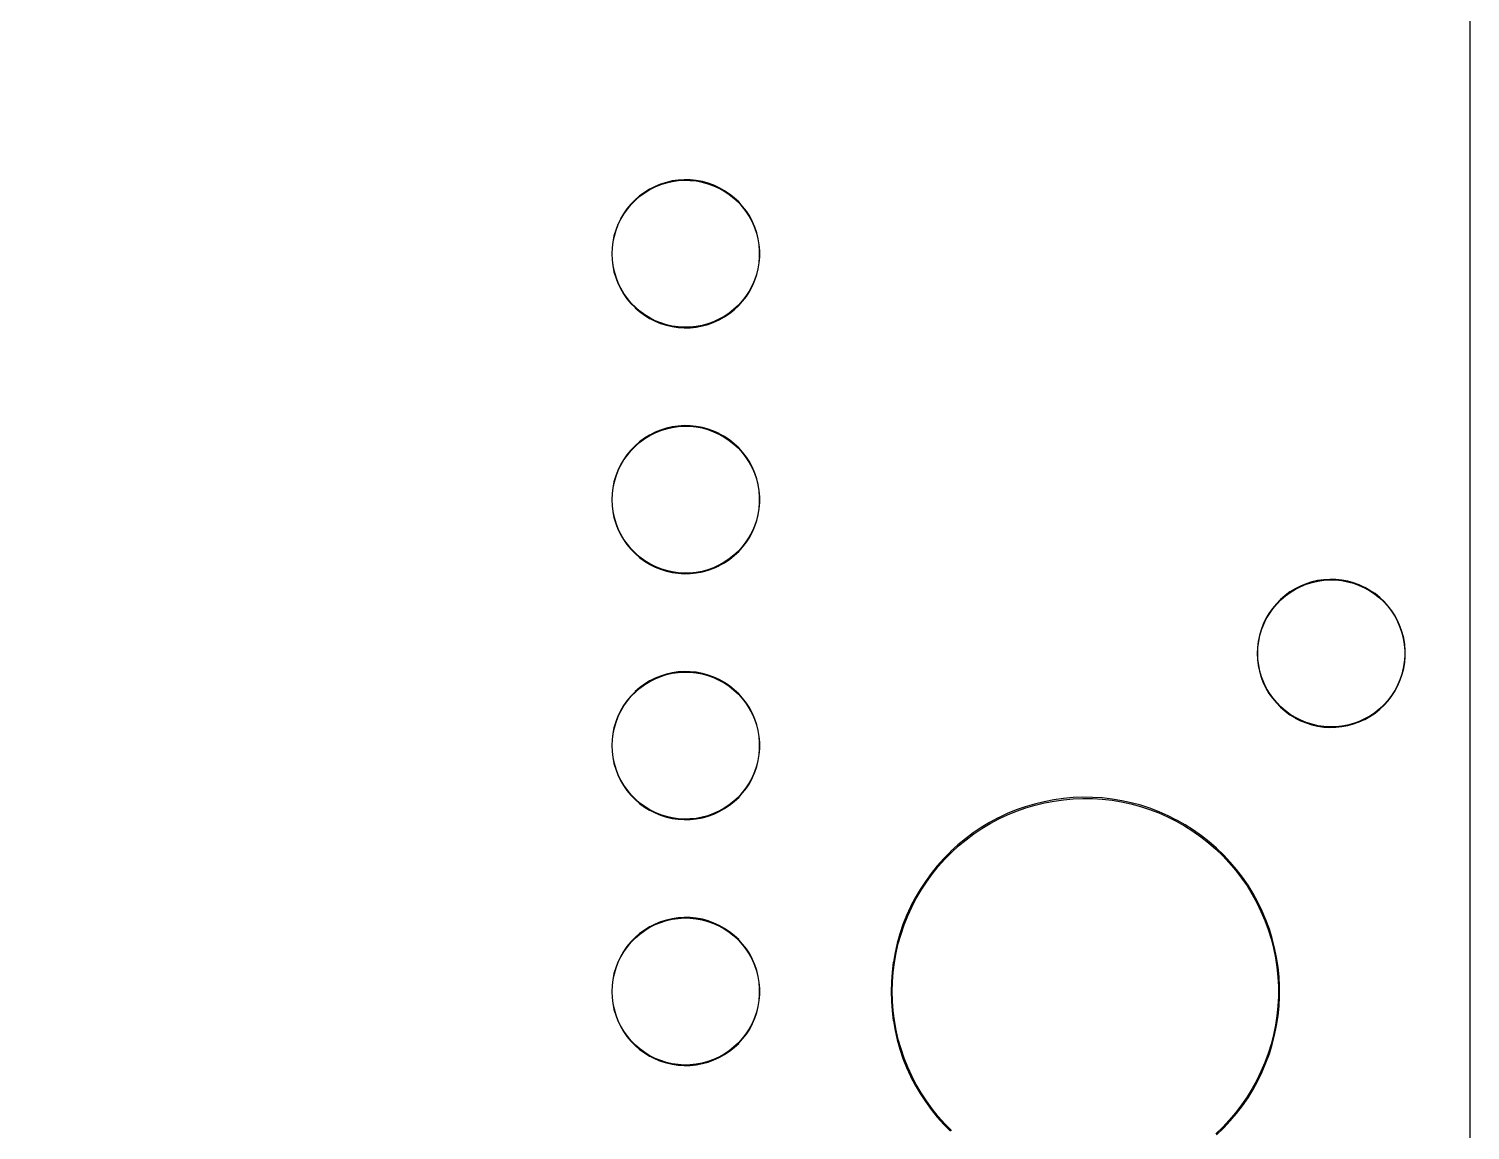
# Model space of a CAD drawing. Extents: x 3 to 69, y 0 to 129.
# Drawn here: x 33.55 to 63.32, y 82.11 to 104.87 of the extents above; entities that cross this region are included whole.
import ezdxf

# ---------------------------------------------------------------- set-up
doc = ezdxf.new("R2010")
doc.units = 0

msp = doc.modelspace()

# ---------------------------------------------------------------- linework, layer by layer
at = {"color": 34, "true_color": 0x008000}
for points in [[(2.7051, 0.3175, 0), (63.32474, 0.3175, 0), (63.32474, 128.81864, 0), (2.7051, 128.81864, 0), (2.7051, 0.3175, 0)], [(46.9646, 101.7397, 0), (46.84014, 101.72192, 0), (46.83857, 101.72167, 0), (46.71919, 101.69373, 0), (46.59981, 101.65563, 0), (46.48551, 101.60991, 0), (46.37375, 101.55403, 0), (46.37233, 101.5533, 0), (46.26565, 101.48726, 0), (46.16659, 101.4136, 0), (46.07261, 101.33232, 0), (46.07149, 101.3312, 0), (45.98513, 101.2423, 0), (45.90385, 101.14578, 0), (45.83273, 101.04418, 0), (45.76923, 100.9375, 0), (45.7685, 100.93608, 0), (45.71516, 100.82432, 0), (45.67198, 100.70748, 0), (45.63642, 100.5881, 0), (45.61102, 100.46618, 0), (45.61078, 100.46462, 0), (45.59553, 100.3427, 0), (45.59045, 100.21824, 0), (45.59553, 100.09378, 0), (45.61078, 99.97186, 0), (45.61102, 99.97029, 0), (45.63642, 99.84837, 0), (45.67198, 99.72899, 0), (45.71516, 99.61215, 0), (45.7685, 99.50039, 0), (45.76923, 99.49897, 0), (45.83273, 99.39229, 0), (45.90385, 99.29069, 0), (45.98513, 99.19417, 0), (46.07149, 99.10527, 0), (46.07261, 99.10415, 0), (46.16659, 99.02287, 0), (46.26565, 98.94921, 0), (46.37233, 98.88317, 0), (46.37375, 98.88244, 0), (46.48551, 98.82656, 0), (46.59981, 98.78084, 0), (46.71919, 98.74274, 0), (46.83857, 98.7148, 0), (46.84014, 98.71456, 0), (46.9646, 98.69677, 0), (47.08906, 98.68915, 0), (47.21352, 98.69169, 0), (47.33544, 98.7044, 0), (47.337, 98.70464, 0), (47.46146, 98.7275, 0), (47.58084, 98.76052, 0), (47.69768, 98.8037, 0), (47.80944, 98.8545, 0), (47.81086, 98.85523, 0), (47.92008, 98.91619, 0), (48.02422, 98.98477, 0), (48.12074, 99.06351, 0), (48.21218, 99.14733, 0), (48.2133, 99.14845, 0), (48.29458, 99.23989, 0), (48.37078, 99.33895, 0), (48.43936, 99.44309, 0), (48.49778, 99.55485, 0), (48.49851, 99.55627, 0), (48.54677, 99.67057, 0), (48.58741, 99.78741, 0), (48.61789, 99.90679, 0), (48.63821, 100.03125, 0), (48.63846, 100.03281, 0), (48.64861, 100.15728, 0), (48.64861, 100.27919, 0), (48.63846, 100.40366, 0), (48.63821, 100.40522, 0), (48.61814, 100.52812, 0), (48.61789, 100.52968, 0), (48.58741, 100.64906, 0), (48.54677, 100.7659, 0), (48.49851, 100.8802, 0), (48.49778, 100.88162, 0), (48.43936, 100.99338, 0), (48.37078, 101.09752, 0), (48.29458, 101.19658, 0), (48.2133, 101.28802, 0), (48.21218, 101.28914, 0), (48.12074, 101.37296, 0), (48.02422, 101.4517, 0), (47.92008, 101.52028, 0), (47.81086, 101.58124, 0), (47.80944, 101.58197, 0), (47.69768, 101.63277, 0), (47.58084, 101.67595, 0), (47.46146, 101.70897, 0), (47.337, 101.73183, 0), (47.33544, 101.73208, 0), (47.21352, 101.74478, 0), (47.08906, 101.74732, 0), (46.9646, 101.7397, 0)], [(47.33496, 98.71451, 0), (47.21352, 98.70186, 0), (47.08906, 98.69932, 0), (46.9646, 98.70694, 0), (46.8414, 98.72454, 0), (46.72232, 98.75241, 0), (46.60294, 98.79051, 0), (46.48864, 98.83623, 0), (46.37813, 98.89148, 0), (46.27162, 98.95742, 0), (46.17256, 99.03108, 0), (46.07878, 99.11219, 0), (45.99334, 99.20014, 0), (45.91206, 99.29666, 0), (45.84094, 99.39826, 0), (45.7777, 99.5045, 0), (45.72483, 99.61528, 0), (45.68165, 99.73212, 0), (45.64609, 99.8515, 0), (45.62083, 99.97276, 0), (45.60569, 100.09378, 0), (45.60061, 100.21824, 0), (45.60569, 100.3427, 0), (45.62082, 100.46369, 0), (45.64609, 100.58497, 0), (45.68165, 100.70435, 0), (45.72483, 100.82119, 0), (45.7777, 100.93197, 0), (45.84094, 101.03821, 0), (45.91206, 101.13981, 0), (45.99334, 101.23633, 0), (46.07878, 101.32428, 0), (46.17256, 101.40539, 0), (46.27162, 101.47905, 0), (46.37813, 101.54499, 0), (46.48864, 101.60024, 0), (46.60294, 101.64596, 0), (46.72232, 101.68406, 0), (46.8414, 101.71193, 0), (46.9646, 101.72953, 0), (47.08906, 101.73715, 0), (47.21352, 101.73461, 0), (47.33496, 101.72196, 0), (47.45833, 101.6993, 0), (47.57771, 101.66628, 0), (47.69455, 101.6231, 0), (47.80571, 101.57257, 0), (47.91411, 101.51207, 0), (48.01825, 101.44349, 0), (48.11477, 101.36475, 0), (48.20554, 101.28155, 0), (48.28637, 101.19061, 0), (48.36257, 101.09155, 0), (48.43115, 100.98741, 0), (48.48889, 100.87695, 0), (48.5371, 100.76277, 0), (48.57774, 100.64593, 0), (48.60822, 100.52655, 0), (48.62832, 100.40346, 0), (48.63845, 100.27919, 0), (48.63845, 100.15728, 0), (48.62832, 100.03301, 0), (48.60822, 99.90992, 0), (48.57774, 99.79054, 0), (48.5371, 99.6737, 0), (48.48889, 99.55952, 0), (48.43115, 99.44906, 0), (48.36257, 99.34492, 0), (48.28637, 99.24586, 0), (48.20554, 99.15492, 0), (48.11477, 99.07172, 0), (48.01825, 98.99298, 0), (47.91411, 98.9244, 0), (47.80571, 98.8639, 0), (47.69455, 98.81337, 0), (47.57771, 98.77019, 0), (47.45833, 98.73717, 0), (47.33496, 98.71451, 0)], [(46.9646, 96.6597, 0), (46.84014, 96.64192, 0), (46.83857, 96.64167, 0), (46.71919, 96.61373, 0), (46.59981, 96.57563, 0), (46.48551, 96.52991, 0), (46.37375, 96.47403, 0), (46.37233, 96.4733, 0), (46.26565, 96.40726, 0), (46.16659, 96.3336, 0), (46.07261, 96.25232, 0), (46.07149, 96.2512, 0), (45.98513, 96.1623, 0), (45.90385, 96.06578, 0), (45.83273, 95.96418, 0), (45.76923, 95.8575, 0), (45.7685, 95.85608, 0), (45.71516, 95.74432, 0), (45.67198, 95.62748, 0), (45.63642, 95.5081, 0), (45.61102, 95.38618, 0), (45.61078, 95.38462, 0), (45.59553, 95.2627, 0), (45.59045, 95.13824, 0), (45.59553, 95.01378, 0), (45.61078, 94.89186, 0), (45.61102, 94.89029, 0), (45.63642, 94.76837, 0), (45.67198, 94.64899, 0), (45.71516, 94.53215, 0), (45.7685, 94.42039, 0), (45.76923, 94.41897, 0), (45.83273, 94.31229, 0), (45.90385, 94.21069, 0), (45.98513, 94.11417, 0), (46.07149, 94.02527, 0), (46.07261, 94.02415, 0), (46.16659, 93.94287, 0), (46.26565, 93.86921, 0), (46.37233, 93.80317, 0), (46.37375, 93.80244, 0), (46.48551, 93.74656, 0), (46.59981, 93.70084, 0), (46.71919, 93.66274, 0), (46.83857, 93.6348, 0), (46.84014, 93.63455, 0), (46.9646, 93.61678, 0), (47.08906, 93.60915, 0), (47.21352, 93.6117, 0), (47.33544, 93.62439, 0), (47.337, 93.62464, 0), (47.46146, 93.6475, 0), (47.58084, 93.68052, 0), (47.69768, 93.7237, 0), (47.80944, 93.7745, 0), (47.81086, 93.77523, 0), (47.92008, 93.83619, 0), (48.02422, 93.90477, 0), (48.12074, 93.98351, 0), (48.21218, 94.06733, 0), (48.2133, 94.06845, 0), (48.29458, 94.15989, 0), (48.37078, 94.25895, 0), (48.43936, 94.36309, 0), (48.49778, 94.47485, 0), (48.49851, 94.47627, 0), (48.54677, 94.59057, 0), (48.58741, 94.70741, 0), (48.61789, 94.82679, 0), (48.63821, 94.95125, 0), (48.63846, 94.95282, 0), (48.64861, 95.07727, 0), (48.64861, 95.1992, 0), (48.63846, 95.32365, 0), (48.63821, 95.32522, 0), (48.61789, 95.44968, 0), (48.58741, 95.56906, 0), (48.54677, 95.6859, 0), (48.49851, 95.8002, 0), (48.49778, 95.80162, 0), (48.43936, 95.91338, 0), (48.37078, 96.01752, 0), (48.29458, 96.11658, 0), (48.2133, 96.20802, 0), (48.21218, 96.20914, 0), (48.12074, 96.29296, 0), (48.02422, 96.3717, 0), (47.92008, 96.44028, 0), (47.81086, 96.50124, 0), (47.80944, 96.50197, 0), (47.69768, 96.55277, 0), (47.58084, 96.59595, 0), (47.46146, 96.62897, 0), (47.337, 96.65183, 0), (47.33544, 96.65208, 0), (47.21352, 96.66478, 0), (47.08906, 96.66732, 0), (46.9646, 96.6597, 0)], [(47.33496, 93.63451, 0), (47.21352, 93.62186, 0), (47.08906, 93.61932, 0), (46.9646, 93.62694, 0), (46.8414, 93.64454, 0), (46.72232, 93.67241, 0), (46.60294, 93.71051, 0), (46.48864, 93.75623, 0), (46.37813, 93.81148, 0), (46.27162, 93.87742, 0), (46.17256, 93.95108, 0), (46.07878, 94.03219, 0), (45.99334, 94.12014, 0), (45.91206, 94.21666, 0), (45.84094, 94.31826, 0), (45.7777, 94.4245, 0), (45.72483, 94.53528, 0), (45.68165, 94.65212, 0), (45.64609, 94.7715, 0), (45.62083, 94.89276, 0), (45.60569, 95.01378, 0), (45.60061, 95.13824, 0), (45.60569, 95.2627, 0), (45.62082, 95.38369, 0), (45.64609, 95.50497, 0), (45.68165, 95.62435, 0), (45.72483, 95.74119, 0), (45.7777, 95.85197, 0), (45.84094, 95.95821, 0), (45.91206, 96.05981, 0), (45.99334, 96.15633, 0), (46.07878, 96.24428, 0), (46.17256, 96.32539, 0), (46.27162, 96.39905, 0), (46.37813, 96.46499, 0), (46.48864, 96.52024, 0), (46.60294, 96.56596, 0), (46.72232, 96.60406, 0), (46.84151, 96.63196, 0), (46.9646, 96.64953, 0), (47.08906, 96.65715, 0), (47.21352, 96.65461, 0), (47.33483, 96.64198, 0), (47.45833, 96.6193, 0), (47.57771, 96.58628, 0), (47.69455, 96.5431, 0), (47.80571, 96.49257, 0), (47.91411, 96.43207, 0), (48.01825, 96.36349, 0), (48.11477, 96.28475, 0), (48.20554, 96.20155, 0), (48.28637, 96.11061, 0), (48.36257, 96.01155, 0), (48.43115, 95.90741, 0), (48.48889, 95.79695, 0), (48.5371, 95.68277, 0), (48.57774, 95.56593, 0), (48.60822, 95.44655, 0), (48.62831, 95.32347, 0), (48.63845, 95.1992, 0), (48.63845, 95.07727, 0), (48.62831, 94.953, 0), (48.60822, 94.82992, 0), (48.57774, 94.71054, 0), (48.5371, 94.5937, 0), (48.48889, 94.47952, 0), (48.43115, 94.36906, 0), (48.36257, 94.26492, 0), (48.28637, 94.16586, 0), (48.20554, 94.07492, 0), (48.11477, 93.99172, 0), (48.01825, 93.91298, 0), (47.91411, 93.8444, 0), (47.80571, 93.7839, 0), (47.69455, 93.73337, 0), (47.57771, 93.69019, 0), (47.45833, 93.65717, 0), (47.33496, 93.63451, 0)], [(60.2996, 93.4847, 0), (60.17514, 93.46692, 0), (60.17357, 93.46667, 0), (60.05419, 93.43873, 0), (59.93481, 93.40063, 0), (59.82051, 93.35491, 0), (59.70875, 93.29903, 0), (59.70733, 93.2983, 0), (59.60065, 93.23226, 0), (59.50159, 93.1586, 0), (59.40761, 93.07732, 0), (59.40649, 93.0762, 0), (59.32013, 92.9873, 0), (59.23885, 92.89078, 0), (59.16773, 92.78918, 0), (59.10423, 92.6825, 0), (59.1035, 92.68108, 0), (59.05016, 92.56932, 0), (59.00698, 92.45248, 0), (59.00697, 92.45243, 0), (58.97142, 92.3331, 0), (58.94602, 92.21118, 0), (58.94578, 92.20962, 0), (58.93054, 92.0877, 0), (58.92546, 91.96324, 0), (58.93054, 91.83877, 0), (58.94578, 91.71686, 0), (58.94602, 91.71529, 0), (58.97142, 91.59337, 0), (59.00698, 91.47399, 0), (59.05016, 91.35715, 0), (59.1035, 91.24539, 0), (59.10423, 91.24397, 0), (59.16773, 91.13729, 0), (59.23885, 91.03569, 0), (59.32013, 90.93917, 0), (59.40649, 90.85027, 0), (59.40761, 90.84915, 0), (59.50159, 90.76787, 0), (59.60065, 90.69421, 0), (59.70733, 90.62817, 0), (59.70875, 90.62744, 0), (59.82051, 90.57156, 0), (59.93481, 90.52584, 0), (60.05419, 90.48774, 0), (60.17357, 90.4598, 0), (60.17514, 90.45955, 0), (60.2996, 90.44178, 0), (60.42405, 90.43416, 0), (60.54852, 90.43669, 0), (60.67043, 90.44939, 0), (60.672, 90.44964, 0), (60.79646, 90.4725, 0), (60.91584, 90.50552, 0), (61.03268, 90.5487, 0), (61.14444, 90.5995, 0), (61.14586, 90.60023, 0), (61.25508, 90.66119, 0), (61.35922, 90.72977, 0), (61.45574, 90.80851, 0), (61.54718, 90.89233, 0), (61.5483, 90.89345, 0), (61.62958, 90.98489, 0), (61.70578, 91.08395, 0), (61.77436, 91.18809, 0), (61.83278, 91.29985, 0), (61.83351, 91.30127, 0), (61.88177, 91.41557, 0), (61.92241, 91.53241, 0), (61.95289, 91.65179, 0), (61.97321, 91.77625, 0), (61.97346, 91.77782, 0), (61.98362, 91.90227, 0), (61.98362, 92.0242, 0), (61.97346, 92.14866, 0), (61.97321, 92.15022, 0), (61.95294, 92.27438, 0), (61.95289, 92.27468, 0), (61.92241, 92.39406, 0), (61.88177, 92.5109, 0), (61.83351, 92.6252, 0), (61.83278, 92.62662, 0), (61.77436, 92.73838, 0), (61.70578, 92.84252, 0), (61.62958, 92.94158, 0), (61.5483, 93.03302, 0), (61.54718, 93.03414, 0), (61.45574, 93.11796, 0), (61.35922, 93.1967, 0), (61.25508, 93.26528, 0), (61.14586, 93.32624, 0), (61.14444, 93.32697, 0), (61.03268, 93.37777, 0), (60.91584, 93.42095, 0), (60.79646, 93.45397, 0), (60.672, 93.47683, 0), (60.67043, 93.47708, 0), (60.54852, 93.48978, 0), (60.42405, 93.49232, 0), (60.2996, 93.4847, 0)], [(60.66997, 90.45951, 0), (60.54852, 90.44686, 0), (60.42405, 90.44432, 0), (60.2996, 90.45194, 0), (60.1764, 90.46954, 0), (60.05732, 90.49741, 0), (59.93794, 90.53551, 0), (59.82364, 90.58123, 0), (59.71313, 90.63648, 0), (59.60662, 90.70242, 0), (59.50756, 90.77608, 0), (59.41378, 90.85719, 0), (59.32834, 90.94514, 0), (59.24706, 91.04166, 0), (59.17594, 91.14326, 0), (59.11271, 91.24949, 0), (59.05983, 91.36028, 0), (59.01665, 91.47712, 0), (58.98109, 91.5965, 0), (58.95583, 91.71776, 0), (58.9407, 91.83877, 0), (58.93562, 91.96324, 0), (58.9407, 92.0877, 0), (58.95582, 92.2087, 0), (58.98109, 92.32997, 0), (59.01665, 92.44935, 0), (59.05983, 92.56619, 0), (59.1127, 92.67697, 0), (59.17594, 92.78321, 0), (59.24706, 92.88481, 0), (59.32834, 92.98133, 0), (59.41378, 93.06928, 0), (59.50756, 93.15039, 0), (59.60662, 93.22405, 0), (59.71313, 93.28999, 0), (59.82364, 93.34524, 0), (59.93794, 93.39096, 0), (60.05732, 93.42906, 0), (60.1764, 93.45693, 0), (60.2996, 93.47453, 0), (60.42405, 93.48216, 0), (60.54852, 93.47961, 0), (60.66997, 93.46696, 0), (60.79333, 93.4443, 0), (60.91271, 93.41128, 0), (61.02955, 93.3681, 0), (61.14071, 93.31757, 0), (61.24911, 93.25707, 0), (61.35325, 93.18849, 0), (61.44977, 93.10975, 0), (61.54054, 93.02655, 0), (61.62137, 92.93561, 0), (61.69757, 92.83655, 0), (61.76615, 92.73241, 0), (61.82389, 92.62195, 0), (61.8721, 92.50777, 0), (61.91274, 92.39093, 0), (61.94322, 92.27155, 0), (61.96332, 92.14846, 0), (61.97346, 92.0242, 0), (61.97346, 91.90227, 0), (61.96331, 91.778, 0), (61.94322, 91.65492, 0), (61.91274, 91.53554, 0), (61.8721, 91.4187, 0), (61.82389, 91.30452, 0), (61.76615, 91.19406, 0), (61.69757, 91.08992, 0), (61.62137, 90.99086, 0), (61.54054, 90.89992, 0), (61.44977, 90.81672, 0), (61.35325, 90.73798, 0), (61.24911, 90.6694, 0), (61.14071, 90.6089, 0), (61.02955, 90.55837, 0), (60.91271, 90.51519, 0), (60.79333, 90.48217, 0), (60.66997, 90.45951, 0)], [(46.9646, 91.5797, 0), (46.84014, 91.56192, 0), (46.83857, 91.56167, 0), (46.71919, 91.53373, 0), (46.59981, 91.49563, 0), (46.48551, 91.44991, 0), (46.37375, 91.39403, 0), (46.37233, 91.3933, 0), (46.26565, 91.32726, 0), (46.16659, 91.2536, 0), (46.07261, 91.17232, 0), (46.07149, 91.1712, 0), (45.98513, 91.0823, 0), (45.90385, 90.98578, 0), (45.83273, 90.88418, 0), (45.76923, 90.7775, 0), (45.7685, 90.77608, 0), (45.71516, 90.66432, 0), (45.67198, 90.54748, 0), (45.63642, 90.4281, 0), (45.61102, 90.30618, 0), (45.61078, 90.30461, 0), (45.59553, 90.1827, 0), (45.59045, 90.05824, 0), (45.59553, 89.93378, 0), (45.61078, 89.81186, 0), (45.61102, 89.81029, 0), (45.63642, 89.68837, 0), (45.67198, 89.56899, 0), (45.71516, 89.45215, 0), (45.7685, 89.34039, 0), (45.76923, 89.33897, 0), (45.83273, 89.23229, 0), (45.90385, 89.13069, 0), (45.98513, 89.03417, 0), (46.07149, 88.94527, 0), (46.07261, 88.94415, 0), (46.16659, 88.86287, 0), (46.26565, 88.78921, 0), (46.37233, 88.72317, 0), (46.37375, 88.72244, 0), (46.48551, 88.66656, 0), (46.59981, 88.62084, 0), (46.71919, 88.58274, 0), (46.83857, 88.5548, 0), (46.84014, 88.55456, 0), (46.9646, 88.53678, 0), (47.08906, 88.52915, 0), (47.21352, 88.53169, 0), (47.33544, 88.5444, 0), (47.337, 88.54464, 0), (47.46146, 88.5675, 0), (47.58084, 88.60052, 0), (47.69768, 88.6437, 0), (47.80944, 88.6945, 0), (47.81086, 88.69523, 0), (47.92008, 88.75619, 0), (48.02422, 88.82477, 0), (48.12074, 88.90351, 0), (48.21218, 88.98733, 0), (48.2133, 88.98845, 0), (48.29458, 89.07989, 0), (48.37078, 89.17895, 0), (48.43936, 89.28309, 0), (48.49778, 89.39485, 0), (48.49851, 89.39627, 0), (48.54677, 89.51057, 0), (48.58741, 89.62741, 0), (48.61789, 89.74679, 0), (48.63821, 89.87125, 0), (48.63846, 89.87281, 0), (48.64861, 89.99728, 0), (48.64861, 90.1192, 0), (48.63846, 90.24366, 0), (48.63821, 90.24522, 0), (48.61789, 90.36968, 0), (48.58741, 90.48906, 0), (48.54677, 90.6059, 0), (48.49851, 90.7202, 0), (48.49778, 90.72162, 0), (48.43936, 90.83338, 0), (48.37078, 90.93752, 0), (48.29458, 91.03658, 0), (48.2133, 91.12802, 0), (48.21218, 91.12914, 0), (48.12074, 91.21296, 0), (48.02422, 91.2917, 0), (47.92008, 91.36028, 0), (47.81086, 91.42124, 0), (47.80944, 91.42197, 0), (47.69768, 91.47277, 0), (47.58084, 91.51595, 0), (47.46146, 91.54897, 0), (47.337, 91.57183, 0), (47.33544, 91.57208, 0), (47.21352, 91.58478, 0), (47.08906, 91.58732, 0), (46.9646, 91.5797, 0)], [(47.33496, 88.55451, 0), (47.21352, 88.54186, 0), (47.08906, 88.53932, 0), (46.9646, 88.54694, 0), (46.8414, 88.56454, 0), (46.72232, 88.59241, 0), (46.60294, 88.63051, 0), (46.48864, 88.67623, 0), (46.37813, 88.73148, 0), (46.27162, 88.79742, 0), (46.17256, 88.87108, 0), (46.07878, 88.95219, 0), (45.99334, 89.04014, 0), (45.91206, 89.13666, 0), (45.84094, 89.23826, 0), (45.7777, 89.3445, 0), (45.72483, 89.45528, 0), (45.68165, 89.57212, 0), (45.64609, 89.6915, 0), (45.62083, 89.81276, 0), (45.60569, 89.93378, 0), (45.60061, 90.05824, 0), (45.60569, 90.1827, 0), (45.62083, 90.30371, 0), (45.64609, 90.42497, 0), (45.68165, 90.54435, 0), (45.72483, 90.66119, 0), (45.7777, 90.77197, 0), (45.84094, 90.87821, 0), (45.91206, 90.97981, 0), (45.99334, 91.07633, 0), (46.07878, 91.16428, 0), (46.17256, 91.24539, 0), (46.27162, 91.31905, 0), (46.37813, 91.38499, 0), (46.48864, 91.44024, 0), (46.60294, 91.48596, 0), (46.72232, 91.52406, 0), (46.8414, 91.55193, 0), (46.9646, 91.56953, 0), (47.08906, 91.57716, 0), (47.21352, 91.57462, 0), (47.33496, 91.56196, 0), (47.45833, 91.5393, 0), (47.57771, 91.50628, 0), (47.69455, 91.4631, 0), (47.80571, 91.41257, 0), (47.91411, 91.35207, 0), (48.01825, 91.28349, 0), (48.11477, 91.20475, 0), (48.20554, 91.12155, 0), (48.28637, 91.03061, 0), (48.36257, 90.93155, 0), (48.43115, 90.82741, 0), (48.48889, 90.71695, 0), (48.5371, 90.60277, 0), (48.57774, 90.48593, 0), (48.60822, 90.36655, 0), (48.62832, 90.24346, 0), (48.63845, 90.1192, 0), (48.63845, 89.99728, 0), (48.62832, 89.87301, 0), (48.60822, 89.74992, 0), (48.57774, 89.63054, 0), (48.5371, 89.5137, 0), (48.48889, 89.39952, 0), (48.43115, 89.28906, 0), (48.36257, 89.18492, 0), (48.28637, 89.08586, 0), (48.20554, 88.99492, 0), (48.11477, 88.91172, 0), (48.01825, 88.83298, 0), (47.91411, 88.7644, 0), (47.80571, 88.7039, 0), (47.69455, 88.65337, 0), (47.57771, 88.61019, 0), (47.45833, 88.57717, 0), (47.33496, 88.55451, 0)], [(46.9646, 86.4997, 0), (46.84014, 86.48192, 0), (46.83857, 86.48167, 0), (46.71919, 86.45373, 0), (46.59981, 86.41563, 0), (46.48551, 86.36991, 0), (46.37375, 86.31403, 0), (46.37233, 86.3133, 0), (46.26565, 86.24726, 0), (46.16659, 86.1736, 0), (46.07261, 86.09232, 0), (46.07149, 86.0912, 0), (45.98513, 86.0023, 0), (45.90385, 85.90578, 0), (45.83273, 85.80418, 0), (45.76923, 85.6975, 0), (45.7685, 85.69608, 0), (45.71516, 85.58432, 0), (45.67198, 85.46748, 0), (45.63642, 85.3481, 0), (45.61102, 85.22618, 0), (45.61078, 85.22462, 0), (45.59553, 85.10269, 0), (45.59045, 84.97824, 0), (45.59553, 84.85378, 0), (45.61078, 84.73186, 0), (45.61102, 84.73029, 0), (45.63642, 84.60837, 0), (45.67198, 84.48899, 0), (45.71516, 84.37215, 0), (45.7685, 84.26039, 0), (45.76923, 84.25897, 0), (45.83273, 84.15229, 0), (45.90385, 84.05069, 0), (45.98513, 83.95417, 0), (46.07149, 83.86526, 0), (46.07261, 83.86414, 0), (46.16659, 83.78287, 0), (46.26565, 83.70921, 0), (46.37233, 83.64317, 0), (46.37375, 83.64243, 0), (46.48551, 83.58656, 0), (46.59981, 83.54084, 0), (46.71919, 83.50274, 0), (46.83857, 83.4748, 0), (46.84014, 83.47454, 0), (46.9646, 83.45677, 0), (47.08906, 83.44915, 0), (47.21352, 83.45169, 0), (47.33544, 83.46438, 0), (47.337, 83.46464, 0), (47.46146, 83.4875, 0), (47.58084, 83.52052, 0), (47.69768, 83.5637, 0), (47.80944, 83.6145, 0), (47.81086, 83.61523, 0), (47.92008, 83.67619, 0), (48.02422, 83.74477, 0), (48.12074, 83.82351, 0), (48.21218, 83.90733, 0), (48.2133, 83.90845, 0), (48.29458, 83.99989, 0), (48.37078, 84.09895, 0), (48.43936, 84.20309, 0), (48.49778, 84.31485, 0), (48.49851, 84.31627, 0), (48.54677, 84.43057, 0), (48.58741, 84.54741, 0), (48.61789, 84.66679, 0), (48.63821, 84.79125, 0), (48.63846, 84.79282, 0), (48.64861, 84.91728, 0), (48.64861, 85.0392, 0), (48.63846, 85.16366, 0), (48.63821, 85.16522, 0), (48.61814, 85.28812, 0), (48.61789, 85.28968, 0), (48.58741, 85.40906, 0), (48.54677, 85.5259, 0), (48.49851, 85.6402, 0), (48.49778, 85.64162, 0), (48.43936, 85.75338, 0), (48.37078, 85.85752, 0), (48.29458, 85.95658, 0), (48.2133, 86.04802, 0), (48.21218, 86.04914, 0), (48.12074, 86.13296, 0), (48.02422, 86.2117, 0), (47.92008, 86.28028, 0), (47.81086, 86.34124, 0), (47.80944, 86.34197, 0), (47.69768, 86.39277, 0), (47.58084, 86.43595, 0), (47.46146, 86.46897, 0), (47.337, 86.49183, 0), (47.33544, 86.49208, 0), (47.21352, 86.50478, 0), (47.08906, 86.50732, 0), (46.9646, 86.4997, 0)], [(47.33496, 83.47451, 0), (47.21352, 83.46186, 0), (47.08906, 83.45932, 0), (46.9646, 83.46693, 0), (46.8414, 83.48454, 0), (46.72232, 83.51241, 0), (46.60294, 83.55051, 0), (46.48864, 83.59623, 0), (46.37821, 83.65143, 0), (46.27162, 83.71742, 0), (46.17256, 83.79107, 0), (46.07878, 83.87219, 0), (45.99334, 83.96014, 0), (45.91206, 84.05666, 0), (45.84094, 84.15826, 0), (45.7777, 84.2645, 0), (45.72483, 84.37528, 0), (45.68165, 84.49212, 0), (45.64609, 84.6115, 0), (45.62083, 84.73276, 0), (45.60569, 84.85378, 0), (45.60061, 84.97824, 0), (45.60569, 85.10269, 0), (45.62082, 85.22369, 0), (45.64609, 85.34497, 0), (45.68165, 85.46435, 0), (45.72483, 85.58119, 0), (45.7777, 85.69197, 0), (45.84094, 85.79821, 0), (45.91206, 85.89981, 0), (45.99334, 85.99633, 0), (46.07878, 86.08428, 0), (46.17256, 86.16539, 0), (46.27162, 86.23905, 0), (46.37813, 86.30499, 0), (46.48864, 86.36024, 0), (46.60294, 86.40596, 0), (46.72232, 86.44406, 0), (46.8414, 86.47193, 0), (46.9646, 86.48954, 0), (47.08906, 86.49716, 0), (47.21352, 86.49461, 0), (47.33496, 86.48196, 0), (47.45833, 86.4593, 0), (47.57771, 86.42628, 0), (47.69455, 86.3831, 0), (47.80571, 86.33257, 0), (47.91411, 86.27207, 0), (48.01825, 86.20349, 0), (48.11477, 86.12475, 0), (48.20554, 86.04155, 0), (48.28637, 85.95061, 0), (48.36257, 85.85155, 0), (48.43115, 85.74741, 0), (48.48889, 85.63695, 0), (48.5371, 85.52277, 0), (48.57774, 85.40593, 0), (48.60822, 85.28655, 0), (48.62832, 85.16346, 0), (48.63845, 85.0392, 0), (48.63845, 84.91728, 0), (48.62831, 84.793, 0), (48.60822, 84.66992, 0), (48.57774, 84.55054, 0), (48.5371, 84.4337, 0), (48.48889, 84.31952, 0), (48.43115, 84.20906, 0), (48.36257, 84.10492, 0), (48.28637, 84.00586, 0), (48.20554, 83.91492, 0), (48.11477, 83.83172, 0), (48.01825, 83.75297, 0), (47.91411, 83.6844, 0), (47.80571, 83.6239, 0), (47.69455, 83.57337, 0), (47.57771, 83.53019, 0), (47.45833, 83.49717, 0), (47.33496, 83.47451, 0)]]:
    msp.add_polyline3d(points, close=True, dxfattribs=at)
at = {"color": 5, "true_color": 0x0000ff}
msp.add_polyline3d([(63.32474, 62.83607, 0), (63.32474, 128.81863, 0)], dxfattribs=at)
at = {"color": 34, "true_color": 0x008000}
for points in [[(58.08456, 82.01648, 0), (58.22934, 82.15618, 0), (58.23215, 82.15899, 0), (58.36931, 82.30631, 0), (58.49885, 82.45871, 0), (58.62077, 82.61873, 0), (58.73507, 82.78382, 0), (58.84175, 82.95654, 0), (58.93827, 83.13181, 0), (58.94007, 83.13535, 0), (59.02643, 83.31569, 0), (59.10517, 83.50111, 0), (59.17629, 83.69161, 0), (59.23471, 83.88211, 0), (59.28551, 84.07769, 0), (59.32615, 84.27327, 0), (59.32678, 84.2772, 0), (59.35726, 84.47786, 0), (59.37758, 84.67598, 0), (59.38774, 84.87664, 0), (59.38774, 85.07984, 0), (59.37758, 85.28049, 0), (59.35726, 85.47862, 0), (59.32678, 85.67928, 0), (59.32615, 85.6832, 0), (59.28551, 85.87878, 0), (59.23471, 86.07436, 0), (59.17629, 86.26486, 0), (59.10517, 86.45536, 0), (59.02643, 86.64078, 0), (58.94007, 86.82112, 0), (58.93827, 86.82466, 0), (58.84175, 86.99992, 0), (58.73507, 87.17264, 0), (58.62077, 87.33774, 0), (58.49885, 87.49776, 0), (58.36931, 87.65016, 0), (58.23215, 87.79748, 0), (58.22934, 87.80029, 0), (58.08467, 87.93988, 0), (58.08456, 87.93999, 0), (57.93216, 88.07207, 0), (57.77468, 88.19399, 0), (57.60958, 88.31083, 0), (57.4394, 88.42005, 0), (57.26414, 88.51911, 0), (57.2606, 88.52091, 0), (57.0828, 88.60981, 0), (56.89738, 88.69109, 0), (56.70942, 88.76221, 0), (56.51892, 88.82571, 0), (56.32334, 88.87651, 0), (56.12776, 88.91969, 0), (55.92964, 88.95271, 0), (55.92572, 88.95333, 0), (55.72506, 88.9762, 0), (55.52439, 88.98889, 0), (55.32374, 88.99143, 0), (55.12307, 88.98382, 0), (55.12307, 88.98382, 0), (54.92242, 88.96604, 0), (54.7243, 88.9381, 0), (54.72037, 88.93747, 0), (54.52225, 88.89937, 0), (54.32667, 88.85111, 0), (54.13363, 88.79523, 0), (53.94567, 88.72919, 0), (53.75771, 88.65299, 0), (53.57737, 88.56663, 0), (53.57383, 88.56483, 0), (53.39603, 88.47085, 0), (53.22331, 88.36671, 0), (53.05567, 88.25495, 0), (52.89565, 88.13303, 0), (52.74071, 88.00603, 0), (52.59085, 87.86887, 0), (52.58804, 87.86606, 0), (52.44834, 87.72382, 0), (52.31372, 87.57396, 0), (52.18672, 87.41648, 0), (52.06988, 87.25392, 0), (51.96066, 87.08628, 0), (51.85906, 86.91356, 0), (51.76508, 86.73322, 0), (51.76328, 86.72968, 0), (51.682, 86.5468, 0), (51.6058, 86.36138, 0), (51.5423, 86.17088, 0), (51.48642, 85.97784, 0), (51.44324, 85.78226, 0), (51.40768, 85.58414, 0), (51.40705, 85.58022, 0), (51.38166, 85.37956, 0), (51.36642, 85.1789, 0), (51.36134, 84.97824, 0), (51.36642, 84.77757, 0), (51.38166, 84.57692, 0), (51.40705, 84.37625, 0), (51.40768, 84.37233, 0), (51.44324, 84.17421, 0), (51.48642, 83.97863, 0), (51.5423, 83.78559, 0), (51.6058, 83.59509, 0), (51.682, 83.40967, 0), (51.76328, 83.22678, 0), (51.76508, 83.22324, 0), (51.85906, 83.04291, 0), (51.96066, 82.87018, 0), (52.06988, 82.70255, 0), (52.18672, 82.53999, 0), (52.31372, 82.38251, 0), (52.44834, 82.23265, 0), (52.58804, 82.09041, 0)], [(52.60637, 82.1076, 0), (52.46889, 82.24758, 0), (52.33427, 82.39744, 0), (52.20727, 82.55492, 0), (52.09043, 82.71747, 0), (51.98121, 82.88512, 0), (51.87961, 83.05784, 0), (51.78717, 83.23522, 0), (51.70615, 83.41752, 0), (51.62995, 83.60294, 0), (51.56645, 83.79344, 0), (51.51057, 83.98648, 0), (51.46739, 84.18206, 0), (51.43228, 84.37767, 0), (51.40706, 84.57692, 0), (51.39182, 84.77757, 0), (51.38674, 84.97824, 0), (51.39182, 85.1789, 0), (51.40706, 85.37956, 0), (51.43228, 85.5788, 0), (51.46739, 85.77441, 0), (51.51057, 85.96999, 0), (51.56645, 86.16303, 0), (51.62995, 86.35353, 0), (51.70615, 86.53895, 0), (51.78717, 86.72125, 0), (51.87961, 86.89863, 0), (51.98121, 87.07135, 0), (52.09043, 87.23899, 0), (52.20727, 87.40155, 0), (52.33427, 87.55903, 0), (52.46889, 87.70889, 0), (52.60628, 87.84877, 0), (52.75564, 87.98548, 0), (52.91058, 88.11248, 0), (53.0706, 88.2344, 0), (53.23824, 88.34616, 0), (53.41096, 88.4503, 0), (53.58665, 88.54317, 0), (53.76556, 88.62884, 0), (53.95352, 88.70504, 0), (54.14148, 88.77108, 0), (54.33452, 88.82696, 0), (54.5301, 88.87522, 0), (54.72691, 88.91307, 0), (54.92242, 88.94064, 0), (55.12307, 88.95842, 0), (55.32374, 88.96604, 0), (55.52439, 88.9635, 0), (55.72506, 88.9508, 0), (55.92506, 88.92802, 0), (56.11991, 88.89554, 0), (56.31549, 88.85236, 0), (56.51107, 88.80156, 0), (56.70157, 88.73806, 0), (56.88953, 88.66694, 0), (57.07495, 88.58566, 0), (57.24967, 88.4983, 0), (57.42447, 88.3995, 0), (57.59465, 88.29028, 0), (57.75975, 88.17344, 0), (57.91723, 88.05152, 0), (58.06963, 87.91944, 0), (58.2125, 87.78158, 0), (58.34876, 87.63523, 0), (58.4783, 87.48283, 0), (58.60022, 87.32281, 0), (58.71452, 87.15771, 0), (58.8212, 86.98499, 0), (58.91692, 86.81119, 0), (59.00228, 86.63293, 0), (59.08102, 86.44751, 0), (59.15214, 86.25701, 0), (59.21056, 86.06651, 0), (59.26136, 85.87093, 0), (59.30188, 85.67594, 0), (59.33185, 85.47862, 0), (59.35218, 85.28049, 0), (59.36234, 85.07984, 0), (59.36234, 84.87664, 0), (59.35218, 84.67598, 0), (59.33185, 84.47786, 0), (59.30187, 84.2805, 0), (59.26136, 84.08554, 0), (59.21056, 83.88996, 0), (59.15214, 83.69946, 0), (59.08102, 83.50896, 0), (59.00228, 83.32353, 0), (58.91692, 83.14527, 0), (58.8212, 82.97148, 0), (58.71452, 82.79876, 0), (58.60022, 82.63366, 0), (58.4783, 82.47364, 0), (58.34876, 82.32124, 0), (58.2125, 82.17489, 0), (58.06963, 82.03703, 0)]]:
    msp.add_polyline3d(points, dxfattribs=at)

doc.saveas('drawing.dxf')
